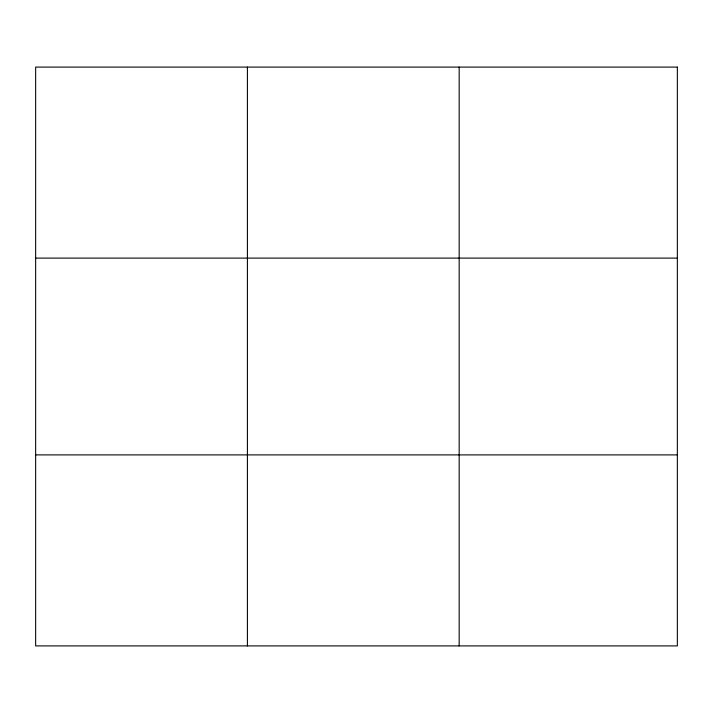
<?xml version="1.0" encoding="UTF-8"?>
<svg xmlns="http://www.w3.org/2000/svg" width="713" height="713" viewBox="0 0 713 713"><rect width="100%" height="100%" fill="white"/><g stroke="black" fill="none" stroke-linecap="round" stroke-linejoin="round"><path stroke-width="1.07" d="M247.411 645.907L247.411 67.093M459.172 645.907L459.172 67.093M35.65 258.106L677.35 258.106M35.65 454.894L677.35 454.894M677.35 67.093L677.35 645.907L35.65 645.907L35.65 67.093L677.35 67.093"/></g></svg>
